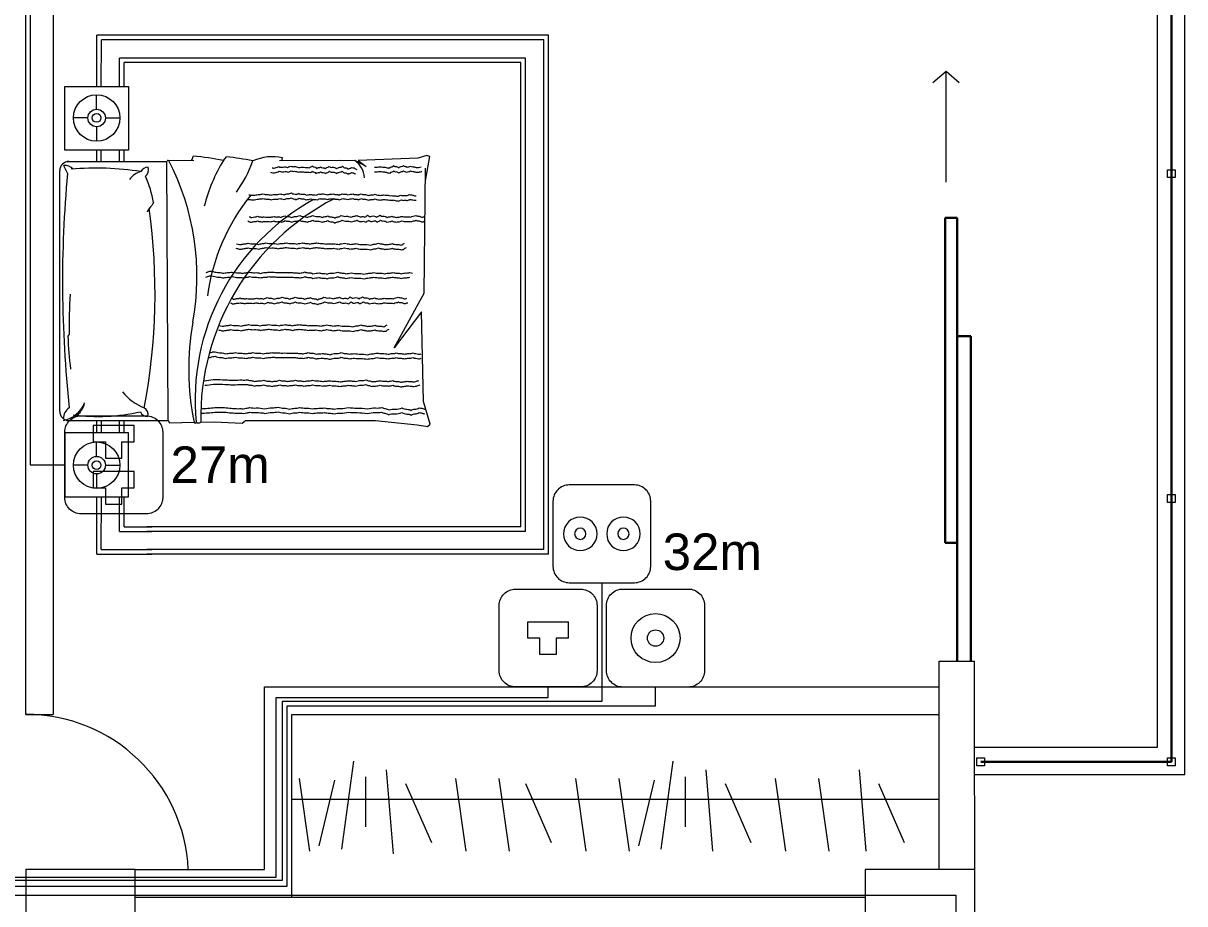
# Model space of a CAD drawing. Header units: metres. Extents: x -2 to 3328848, y -2 to 2725060.
# Drawn here: x 1663092.9 to 1663156.5, y 1362964.1 to 1363012.3 of the extents above; entities that cross this region are included whole.
import ezdxf

# ---------------------------------------------------------------- set-up
doc = ezdxf.new("R2010")
doc.units = ezdxf.units.M
doc.layers.get('0').update_dxf_attribs({"color": 253, "lineweight": 0})
for name, color, linetype, lineweight in [('arboles', 253, 'Continuous', 0), ('ICT_TOMAS', 1, 'Continuous', 0), ('mobi alcolchonado', 253, 'Continuous', 0), ('MOBILIARIO2', 253, 'Continuous', 0), ('muebles', 253, 'Continuous', 0), ('NOFIJO', 253, 'Continuous', 0), ('PUERTAS', 253, 'Continuous', 0), ('ventanas', 253, 'Continuous', 30)]:
    doc.layers.add(name, color=color, linetype=linetype, lineweight=lineweight)
doc.styles.add('COTA', font='arial.ttf', dxfattribs={"height": 1})

# ---------------------------------------------------------------- blocks, each defined once
blk = doc.blocks.new('A$C2820749F')
at = {"layer": 'mobi alcolchonado'}
for p, q in [((0.0318, 1.9902), (0.0318, 1.4358)), ((0.0818, 2.0289), (1.4005, 2.0289)), ((1.4505, 1.9902), (1.4505, 1.4402)), ((0.0318, 1.4358), (0.0191, 1.4272)), ((0.0191, 1.4272), (0.0222, 1.2934)), ((0.0318, 1.4358), (1.4505, 1.4419)), ((1.4541, 1.4401), (1.4576, 1.4371)), ((1.4576, 1.4371), (1.4563, 1.2945)), ((0.023, 1.2566), (0.0247, 1.1831)), ((0.0247, 1.1831), (0.0168, 1.0295)), ((1.4564, 1.1325), (1.4753, 1.1163)), ((0.0168, 1.0295), (0.0318, 1.0115)), ((0.0318, 1.0115), (0.0318, 0.2993)), ((1.4559, 0.8244), (1.4571, 0.49)), ((1.4571, 0.49), (1.4561, 0.4125)), ((1.4239, 0.3509), (1.4561, 0.4125)), ((1.4552, 0.3946), (1.4239, 0.3509)), ((1.4689, 0.0681), (1.4552, 0.3946)), ((0.0318, 0.2993), (0.0084, 0.0705)), ((0.6272, 0.0469), (0.4294, 0.1969)), ((0.4294, 0.1969), (0.7297, 0.0328)), ((0.0084, 0.0705), (0, 0.0154)), ((1.4837, 0.0174), (1.4689, 0.0681)), ((0, 0.0154), (0.0126, 0)), ((0.0126, 0), (0.1359, 0.0362)), ((0.1359, 0.0362), (0.6272, 0.0469)), ((0.7297, 0.0328), (1.4132, 0.0248)), ((1.3452, 0.0248), (1.4775, 0.0026)), ((1.4775, 0.0026), (1.4837, 0.0174))]:
    blk.add_line(p, q, dxfattribs=at)
for centre, radius, start, end in [((0.0818, 1.9789), 0.05, 90, 180), ((0.1916, 2.0429), 0.1629, 192.20076, 247.36037), ((0.0438, 1.9398), 0.0687, 32.33514, 91.40227), ((0.7905, -4.3329), 6.3469, 84.6215, 96.2282), ((1.501, 1.8059), 0.2141, 109.65376, 122.68859), ((1.4005, 1.9789), 0.05, 0, 90), ((1.3631, 2.0033), 0.066, 312.46226, 3.64045), ((0.1529, 2.0079), 0.1178, 212.64341, 258.24192), ((1.0795, 1.8174), 1.0254, 172.24735, 193.0029), ((-0.1132, 1.8254), 1.5274, 350.91915, 5.28005), ((0.0928, 1.5506), 0.0381, 108.98084, 187.57807), ((0.0627, 1.5922), 0.0472, 260.65665, 326.38094), ((0.7261, 4.8325), 3.3256, 259.18397, 278.06292), ((1.1442, 1.4729), 0.0826, 38.2941, 70.05549), ((1.1266, 2.0962), 0.5891, 279.61407, 294.3372), ((1.4053, 1.5896), 0.0469, 219.94286, 288.39364), ((1.3706, 1.5411), 0.0497, 4.68356, 60.58782), ((1.1387, 1.3743), 0.1655, 58.5661, 64.86862), ((0.8207, 2.6569), 1.3796, 259.52328, 297.49189), ((0.0246, 1.2876), 0.00627, 112.10117, 250.53486), ((0.0419, 1.2696), 0.0229, 148.13053, 214.5055), ((0.3143, -0.1486), 1.4713, 80, 101.45136), ((0.144, 0.0341), 1.2535, 28.86267, 95.56453), ((1.4884, 1.3524), 0.0548, 234.34392, 260.3637), ((0.1941, 1.3909), 1.2884, 348.43222, 355.87924), ((0.0477, -0.0915), 1.3483, 27.28963, 91.05009), ((0.1924, 1.2348), 1.2884, 348.19708, 354.72555), ((1.7099, 1.6724), 0.7465, 235, 249.91987), ((1.2179, 0.8642), 0.2588, 347.52539, 24.44013), ((1.4594, 0.7942), 0.0179, 51.33875, 101.19259)]:
    blk.add_arc(centre, radius, start, end, dxfattribs=at)
at = {"layer": 'MOBILIARIO2'}
for points in [[(0.0716, 1.2566, 0.016109), (0.078, 1.1791, 0.024073), (0.0781, 1.127, 0.018694), (0.0717, 1.0507, -0.050065), (0.0711, 1.0221, -0.056677), (0.0744, 1.0054, 0.051657), (0.0781, 0.9872, 0.081685), (0.0758, 0.9517, -0.062491), (0.0711, 0.9056, -0.055675), (0.0762, 0.8677, 0.061502), (0.0804, 0.8334, 0.093427), (0.0744, 0.8013, -0.097168), (0.0688, 0.7704, -0.07769), (0.0737, 0.7418, 0.081942), (0.0781, 0.7145, 0.05009), (0.0746, 0.6809, -0.049651), (0.0711, 0.6469, -0.038952), (0.0738, 0.6112, 0.043857), (0.0758, 0.5793, 0.052705), (0.0723, 0.5527, -0.052187), (0.0688, 0.5257, -0.065973), (0.0726, 0.4895, 0.055408), (0.0781, 0.4465, 0.038659), (0.0753, 0.3998, -0.032291), (0.0711, 0.344, -0.056883), (0.0756, 0.301, 0.072358), (0.0781, 0.2671, 0.122992), (0.0722, 0.249, -0.101053), (0.0641, 0.2275, -0.148742), (0.0688, 0.1939, 0.127539), (0.0758, 0.1552, 0.105457), (0.0677, 0.1275, -0.125573), (0.0618, 0.1039, -0.14575), (0.0683, 0.0826, 0.134347), (0.0758, 0.0597, 0.073839), (0.0746, 0.0476, 0.052428), (0.0688, 0.0317)], [(0.0967, 1.2559, 0.016212), (0.1031, 1.1788, 0.024132), (0.1032, 1.1268, 0.018479), (0.0969, 1.0519, -0.049503), (0.0963, 1.0238, -0.057233), (0.0995, 1.007, 0.051743), (0.1033, 0.9886, 0.081718), (0.101, 0.9528, -0.062376), (0.0963, 0.9061, -0.056016), (0.1015, 0.8675, 0.062225), (0.1057, 0.8327, 0.092827), (0.0997, 0.8007, -0.097273), (0.0942, 0.7702, -0.077058), (0.099, 0.7421, 0.080968), (0.1033, 0.7153, 0.051015), (0.0998, 0.6812, -0.050139), (0.0962, 0.6465, -0.038829), (0.0989, 0.6104, 0.044073), (0.1009, 0.5786, 0.05256), (0.0974, 0.5521, -0.051882), (0.094, 0.5256, -0.065917), (0.0978, 0.4898, 0.055177), (0.1032, 0.4471, 0.038645), (0.1004, 0.4007, -0.03175), (0.0962, 0.3443, -0.05817), (0.101, 0.2991, 0.074982), (0.1035, 0.2639, 0.120388), (0.0977, 0.2461, -0.099922), (0.0898, 0.2251, -0.1495), (0.0944, 0.192, 0.128684), (0.1013, 0.1539, 0.103936), (0.0935, 0.1272, -0.123542), (0.0878, 0.1045, -0.142951), (0.0938, 0.084, 0.122441), (0.1018, 0.0605, 0.081719), (0.1005, 0.0451, 0.060139), (0.093, 0.0256)], [(0.225, 1.2342, 0.016834), (0.2313, 1.1874, 0.034468), (0.232, 1.1643, 0.00922), (0.229, 1.1106, -0.014186), (0.2273, 1.0757, -0.027864), (0.2289, 1.0343, 0.034884), (0.2297, 1.0011, 0.087457), (0.2255, 0.9825, -0.077501), (0.2204, 0.9615, -0.10571), (0.2232, 0.939, 0.089665), (0.2273, 0.9126, 0.091876), (0.2223, 0.8883, -0.100294), (0.218, 0.866, -0.104219), (0.2227, 0.845, 0.103855), (0.2273, 0.824, 0.085768), (0.2237, 0.8016, -0.088421), (0.2204, 0.7798, -0.073045), (0.224, 0.7584, 0.076066), (0.2273, 0.7378, 0.079828), (0.2239, 0.7145, -0.07972), (0.2204, 0.6912, -0.069238), (0.2238, 0.668, 0.06864), (0.2273, 0.6446, 0.070898), (0.2236, 0.6157, -0.075702), (0.2204, 0.5887, -0.045986), (0.2226, 0.5702, 0.045091), (0.225, 0.5514, 0.076769), (0.2216, 0.5225, -0.075317), (0.218, 0.4931, -0.065696), (0.2217, 0.4703, 0.069765), (0.225, 0.4488, 0.058047), (0.2232, 0.4315, -0.04517), (0.2204, 0.4092, -0.107598), (0.2256, 0.3799, 0.119304), (0.2297, 0.3533, 0.134303), (0.2235, 0.3365, -0.142887), (0.218, 0.3207, -0.094042), (0.221, 0.2988, 0.082548), (0.225, 0.2741, 0.054703), (0.222, 0.2477, -0.071659), (0.2204, 0.2275, -0.065726), (0.2226, 0.2161, 0.062051), (0.225, 0.2042, 0.141652), (0.2209, 0.1842, -0.127606), (0.2157, 0.1622, -0.082372), (0.2192, 0.1435, 0.083239), (0.2227, 0.1249, 0.067193), (0.2209, 0.1096, -0.05209), (0.218, 0.09, -0.075758), (0.2196, 0.0756, -0.049851), (0.2273, 0.055)], [(0.2499, 1.2367, 0.016995), (0.2563, 1.1887, 0.034524), (0.2571, 1.1649, 0.009087), (0.254, 1.1106, -0.014008), (0.2524, 1.0755, -0.028389), (0.254, 1.0324, 0.036216), (0.2548, 0.9986, 0.085799), (0.2507, 0.9806, -0.076158), (0.2458, 0.9604, -0.106727), (0.2486, 0.9381, 0.090343), (0.2527, 0.9119, 0.091358), (0.2477, 0.8881, -0.099809), (0.2436, 0.8663, -0.104145), (0.2481, 0.8456, 0.103071), (0.2528, 0.8248, 0.086935), (0.2491, 0.8021, -0.089287), (0.2457, 0.7799, -0.072441), (0.2493, 0.7585, 0.075683), (0.2527, 0.738, 0.080097), (0.2491, 0.7146, -0.080136), (0.2456, 0.6912, -0.068821), (0.2491, 0.6682, 0.06822), (0.2526, 0.6449, 0.07127), (0.2488, 0.6159, -0.075969), (0.2455, 0.5887, -0.045868), (0.2478, 0.5702, 0.045154), (0.2502, 0.5514, 0.076598), (0.2468, 0.5228, -0.075113), (0.2433, 0.4936, -0.065882), (0.2469, 0.4708, 0.069876), (0.2502, 0.4493, 0.057507), (0.2485, 0.4322, -0.043911), (0.2456, 0.4098, -0.109441), (0.2511, 0.3789, 0.121849), (0.2554, 0.351, 0.133121), (0.2491, 0.334, -0.145487), (0.2437, 0.3182, -0.09027), (0.2465, 0.2977, 0.08023), (0.2502, 0.2747, 0.055518), (0.2473, 0.2491, -0.070221), (0.2456, 0.2287, -0.068505), (0.248, 0.2166, 0.064708), (0.2506, 0.2039, 0.140191), (0.2463, 0.1837, -0.1283), (0.2412, 0.1618, -0.081106), (0.2447, 0.1435, 0.082764), (0.248, 0.1256, 0.06863), (0.2462, 0.1103, -0.055684), (0.2435, 0.0916, -0.073555), (0.2449, 0.0794, -0.046852), (0.2515, 0.0615)], [(0.3766, 1.2109, 0.036577), (0.3826, 1.1903, 0.065257), (0.3836, 1.1783, 0.081239), (0.3768, 1.1467, -0.09673), (0.3719, 1.12, -0.059687), (0.3755, 1.0929, 0.061201), (0.3789, 1.0664, 0.068087), (0.3748, 1.0351, -0.079475), (0.3719, 1.0081, -0.066482), (0.3754, 0.9897, 0.06511), (0.3789, 0.9709, 0.088365), (0.3754, 0.9417, -0.088514), (0.3719, 0.9126, -0.053898), (0.3763, 0.886, 0.072445), (0.3789, 0.866, 0.014703), (0.3778, 0.8427, -0.01338), (0.3766, 0.817, -0.011057), (0.3766, 0.7774, 0.009921), (0.3766, 0.7378, 0.044454), (0.3741, 0.7148, -0.048377), (0.3719, 0.6935, -0.125065), (0.3749, 0.6818, 0.104774), (0.3789, 0.6679, 0.140323), (0.3748, 0.648, -0.125005), (0.3696, 0.626, -0.059733), (0.372, 0.6081, 0.062195), (0.3743, 0.591, 0.076384), (0.3712, 0.5703, -0.06684), (0.3673, 0.5467, -0.115189), (0.3731, 0.5176, 0.114961), (0.3789, 0.4885, 0.097223), (0.3734, 0.4645, -0.116527), (0.3696, 0.4442, -0.051779), (0.3718, 0.4296, 0.047812), (0.3743, 0.4139, 0.078489), (0.371, 0.3798, -0.074508), (0.3673, 0.344, -0.064682), (0.372, 0.3168, 0.066772), (0.3766, 0.2904, 0.076034), (0.3731, 0.2601, -0.075656), (0.3696, 0.2298, -0.063602), (0.3734, 0.2066, 0.070388), (0.3766, 0.1855, 0.079082), (0.3734, 0.1644, -0.071502), (0.3696, 0.1412, -0.088099), (0.3733, 0.1172, 0.094007), (0.3766, 0.0946, 0.091812), (0.3731, 0.0794, -0.09253), (0.3696, 0.0643, -0.064978), (0.3701, 0.0585, -0.037379), (0.373, 0.0488)], [(0.4025, 1.2093, 0.034849), (0.4082, 1.1896, 0.063486), (0.4091, 1.1784, 0.084403), (0.4023, 1.1466, -0.098788), (0.3972, 1.1191, -0.058591), (0.4008, 1.0924, 0.060695), (0.4041, 1.0665, 0.068148), (0.4001, 1.0357, -0.079202), (0.3972, 1.009, -0.06675), (0.4006, 0.9906, 0.064998), (0.4042, 0.9717, 0.088664), (0.4007, 0.9423, -0.08935), (0.3971, 0.913, -0.053061), (0.4015, 0.8868, 0.071644), (0.404, 0.8673, 0.015298), (0.4029, 0.8433, -0.013681), (0.4016, 0.8165, -0.010889), (0.4016, 0.7765, 0.010649), (0.4016, 0.7365, 0.042768), (0.3993, 0.7156, -0.044654), (0.3973, 0.6956, -0.128784), (0.4003, 0.6832, 0.106491), (0.4047, 0.6685, 0.140372), (0.4003, 0.6477, -0.126736), (0.395, 0.6249, -0.057828), (0.3974, 0.6073, 0.061442), (0.3995, 0.5907, 0.076141), (0.3965, 0.5705, -0.065916), (0.3926, 0.5472, -0.116085), (0.3985, 0.5179, 0.115201), (0.4044, 0.4883, 0.097759), (0.3988, 0.4639, -0.118144), (0.395, 0.4435, -0.049819), (0.3971, 0.4295, 0.04634), (0.3994, 0.4146, 0.079345), (0.3962, 0.3808, -0.074617), (0.3925, 0.3449, -0.064869), (0.3973, 0.3176, 0.066843), (0.4018, 0.2911, 0.075858), (0.3983, 0.2608, -0.075529), (0.3948, 0.2303, -0.063913), (0.3987, 0.2068, 0.070745), (0.4019, 0.1855, 0.078628), (0.3987, 0.1644, -0.070918), (0.3949, 0.1411, -0.091738), (0.399, 0.1159, 0.104246), (0.402, 0.0936, 0.077322), (0.3985, 0.0784, -0.076658), (0.395, 0.0631, -0.044784), (0.395, 0.0583, -0.024817), (0.3964, 0.0497)], [(0.8175, 1.2285, 0.036577), (0.8235, 1.2079, 0.065257), (0.8245, 1.1958, 0.081239), (0.8177, 1.1643, -0.09673), (0.8128, 1.1376, -0.059687), (0.8164, 1.1104, 0.061201), (0.8198, 1.084, 0.068087), (0.8157, 1.0527, -0.079475), (0.8128, 1.0257, -0.066482), (0.8163, 1.0073, 0.06511), (0.8198, 0.9884, 0.088365), (0.8163, 0.9593, -0.088514), (0.8128, 0.9302, -0.053898), (0.8172, 0.9035, 0.072445), (0.8198, 0.8836, 0.014703), (0.8187, 0.8602, -0.01338), (0.8175, 0.8346, -0.011057), (0.8175, 0.795, 0.009921), (0.8175, 0.7554, 0.044454), (0.815, 0.7323, -0.048377), (0.8128, 0.7111, -0.125065), (0.8158, 0.6993, 0.104774), (0.8198, 0.6855, 0.140323), (0.8157, 0.6656, -0.125005), (0.8105, 0.6435, -0.059733), (0.8129, 0.6257, 0.062195), (0.8151, 0.6086, 0.076384), (0.8121, 0.5879, -0.06684), (0.8082, 0.5643, -0.115189), (0.814, 0.5352, 0.114961), (0.8198, 0.506, 0.097223), (0.8143, 0.482, -0.116527), (0.8105, 0.4618, -0.051779), (0.8127, 0.4472, 0.047812), (0.8151, 0.4315, 0.078489), (0.8119, 0.3974, -0.074508), (0.8082, 0.3616, -0.064682), (0.8129, 0.3343, 0.066772), (0.8175, 0.308, 0.076034), (0.814, 0.2777, -0.075656), (0.8105, 0.2474, -0.063602), (0.8143, 0.2241, 0.070388), (0.8175, 0.2031, 0.079082), (0.8143, 0.182, -0.071502), (0.8105, 0.1588, -0.088099), (0.8142, 0.1348, 0.094007), (0.8175, 0.1122, 0.091812)], [(0.8434, 1.2269, 0.034849), (0.8491, 1.2072, 0.063486), (0.85, 1.196, 0.084403), (0.8432, 1.1642, -0.098788), (0.8381, 1.1367, -0.058591), (0.8417, 1.11, 0.060695), (0.845, 1.0841, 0.068148), (0.841, 1.0532, -0.079202), (0.8381, 1.0266, -0.06675), (0.8415, 1.0081, 0.064998), (0.8451, 0.9893, 0.088664), (0.8416, 0.9599, -0.08935), (0.838, 0.9305, -0.053061), (0.8424, 0.9044, 0.071644), (0.8449, 0.8848, 0.015298), (0.8438, 0.8608, -0.013681), (0.8425, 0.834, -0.010889), (0.8425, 0.7941, 0.010649), (0.8425, 0.7541, 0.042768), (0.8402, 0.7332, -0.044654), (0.8382, 0.7132, -0.128784), (0.8412, 0.7008, 0.106491), (0.8456, 0.6861, 0.140372), (0.8412, 0.6653, -0.126736), (0.8359, 0.6424, -0.057828), (0.8383, 0.6249, 0.061442), (0.8404, 0.6083, 0.076141), (0.8374, 0.5881, -0.065916), (0.8335, 0.5648, -0.116085), (0.8394, 0.5355, 0.115201), (0.8453, 0.5059, 0.097759), (0.8397, 0.4815, -0.118144), (0.8359, 0.4611, -0.049819), (0.838, 0.4471, 0.04634), (0.8403, 0.4321, 0.079345), (0.8371, 0.3983, -0.074617), (0.8334, 0.3625, -0.064869), (0.8382, 0.3352, 0.066843), (0.8427, 0.3087, 0.075858), (0.8392, 0.2784, -0.075529), (0.8357, 0.2479, -0.063913), (0.8396, 0.2244, 0.070745), (0.8428, 0.2031, 0.078628), (0.8396, 0.182, -0.070918), (0.8358, 0.1587, -0.091738), (0.8399, 0.1335, 0.104246), (0.8429, 0.1112, 0.077322), (0.8394, 0.096, -0.076658)], [(0.5281, 1.1596, -0.03776), (0.5238, 1.141, -0.061868), (0.5235, 1.1293, -0.048595), (0.5273, 1.1095, 0.055091), (0.5305, 1.092, 0.095626), (0.5269, 1.0625, -0.098357), (0.5235, 1.0338, -0.076409), (0.5282, 1.0139, 0.077038), (0.5328, 0.9942, 0.089345), (0.5296, 0.9625, -0.084057), (0.5258, 0.9289, -0.04749), (0.5294, 0.9052, 0.04929), (0.5328, 0.8823, 0.087499), (0.529, 0.8521, -0.094197), (0.5258, 0.824, -0.078357), (0.5295, 0.8085, 0.083223), (0.5328, 0.7937, 0.112249), (0.5296, 0.7745, -0.105279), (0.5258, 0.7541, -0.082664), (0.5296, 0.7346, 0.090946), (0.5328, 0.7168, 0.067901), (0.5294, 0.6927, -0.066074), (0.5258, 0.6679, -0.035048), (0.5271, 0.6461, 0.037877), (0.5281, 0.626, 0.060523), (0.5257, 0.6094, -0.062605), (0.5235, 0.5933, -0.127512), (0.5268, 0.5797, 0.121277), (0.5305, 0.5654, 0.117111), (0.5271, 0.5504, -0.113611), (0.5235, 0.5351, -0.059143), (0.5252, 0.5203, 0.043052), (0.5281, 0.5001, 0.089599), (0.5234, 0.4602, -0.091053), (0.5188, 0.4209, -0.111622), (0.5255, 0.3984, 0.130391), (0.5305, 0.3789, 0.12494), (0.526, 0.3617, -0.120889), (0.5212, 0.344, -0.086695), (0.524, 0.3249, 0.071647), (0.5281, 0.302, 0.113093), (0.5234, 0.2774, -0.114265), (0.5188, 0.2531, -0.106276), (0.5218, 0.2417, -0.062305), (0.5328, 0.2251)], [(0.5529, 1.1558, -0.034858), (0.5492, 1.1395, -0.059461), (0.5488, 1.1297, -0.052316), (0.5525, 1.1106, 0.056386), (0.5558, 1.0929, 0.095596), (0.5522, 1.0637, -0.098171), (0.5488, 1.0352, -0.07636), (0.5535, 1.0155, 0.076506), (0.5581, 0.9957, 0.090069), (0.5549, 0.9636, -0.084543), (0.551, 0.9294, -0.047364), (0.5547, 0.9055, 0.049676), (0.558, 0.8827, 0.08659), (0.5543, 0.8531, -0.092747), (0.5512, 0.8254, -0.079795), (0.5549, 0.8095, 0.084031), (0.5583, 0.7944, 0.112191), (0.555, 0.7749, -0.106013), (0.5512, 0.7543, -0.081403), (0.555, 0.735, 0.089338), (0.5581, 0.7174, 0.069417), (0.5547, 0.6925, -0.067062), (0.5509, 0.6668, -0.034899), (0.5522, 0.6447, 0.039008), (0.5532, 0.6249, 0.057667), (0.5511, 0.6098, -0.058816), (0.5489, 0.5946, -0.130991), (0.5523, 0.5806, 0.122045), (0.5562, 0.5656, 0.11844), (0.5526, 0.5499, -0.116548), (0.5489, 0.5339, -0.056461), (0.5505, 0.5195, 0.041981), (0.5533, 0.5003, 0.089156), (0.5488, 0.4617, -0.08877), (0.5442, 0.4228, -0.114233), (0.5511, 0.3996, 0.131551), (0.5564, 0.3791, 0.125542), (0.5516, 0.3611, -0.123278), (0.5467, 0.3428, -0.085156), (0.5496, 0.3238, 0.073009), (0.5535, 0.3017, 0.115535), (0.5488, 0.2782, -0.127329), (0.545, 0.2567, -0.096991), (0.5472, 0.2488, -0.053351), (0.5552, 0.2363)], [(0.6774, 1.0944, -0.052853), (0.6718, 1.082, -0.082349), (0.6704, 1.0734, -0.113365), (0.6746, 1.0557, 0.137167), (0.6774, 1.0408, 0.079599), (0.6743, 1.0286, -0.112443), (0.6727, 1.0198, -0.045995), (0.6737, 1.0122, 0.039568), (0.6751, 1.0035, 0.069784), (0.6738, 0.9855, -0.073829), (0.6727, 0.9685, -0.067952), (0.6744, 0.9608, 0.047112), (0.6774, 0.9499, 0.170036), (0.6738, 0.9287, -0.173788), (0.6704, 0.9079, -0.142872), (0.6751, 0.8985, 0.145458), (0.6797, 0.8893, 0.195397), (0.6763, 0.8737, -0.151851), (0.6704, 0.8543, -0.126712), (0.6761, 0.8324, 0.124684), (0.682, 0.8101, 0.150491), (0.6756, 0.7881, -0.168102), (0.6704, 0.7681, -0.13967), (0.6759, 0.7534, 0.13006), (0.682, 0.7378, 0.169436), (0.6765, 0.7126, -0.163629), (0.6704, 0.6865, -0.104575), (0.6752, 0.6711, 0.109696), (0.6797, 0.6562, 0.20768), (0.6729, 0.6366, -0.202622), (0.6657, 0.6166, -0.1762), (0.6735, 0.5983, 0.167885), (0.682, 0.5793, 0.137817), (0.6771, 0.5532, -0.14417), (0.6727, 0.5281, -0.079258), (0.677, 0.5125, 0.072052), (0.682, 0.4955, 0.215179), (0.6743, 0.4687, -0.272703), (0.6704, 0.4465, -0.157232), (0.6756, 0.4399, 0.133932), (0.682, 0.4325, 0.346503), (0.6767, 0.4085, -0.328416), (0.6704, 0.3836, -0.136915), (0.6773, 0.3746, 0.179847), (0.682, 0.3673, 0.252619), (0.6774, 0.351, -0.209461), (0.6704, 0.3323, -0.111259), (0.6748, 0.3166, 0.146381), (0.6774, 0.3044, 0.125668), (0.6736, 0.2934, -0.139354), (0.6704, 0.2834, -0.105558), (0.6729, 0.2694, 0.077694), (0.6774, 0.2508, 0.090317), (0.6747, 0.2238, -0.100764), (0.6727, 0.1995, -0.12001), (0.6777, 0.1862, 0.131665), (0.682, 0.1739, 0.170535), (0.6784, 0.1601, -0.13714), (0.6727, 0.1436, -0.068639), (0.6735, 0.1343, -0.052035), (0.6774, 0.1226)], [(0.7011, 1.0865, -0.042607), (0.6973, 1.0776, -0.071397), (0.6963, 1.072, -0.129838), (0.6999, 1.0557, 0.140626), (0.703, 1.0407, 0.083982), (0.6998, 1.028, -0.117812), (0.6981, 1.0188, -0.041239), (0.699, 1.012, 0.036686), (0.7002, 1.0044, 0.06988), (0.699, 0.9876, -0.071878), (0.6979, 0.9708, -0.072269), (0.6998, 0.9624, 0.05165), (0.7029, 0.9509, 0.163828), (0.6996, 0.9313, -0.164309), (0.6964, 0.9118, -0.150844), (0.7013, 0.902, 0.147278), (0.7063, 0.892, 0.197862), (0.7026, 0.875, -0.156121), (0.6963, 0.8543, -0.123696), (0.7022, 0.8319, 0.125417), (0.7079, 0.8099, 0.148173), (0.7016, 0.7886, -0.166473), (0.6967, 0.7694, -0.139796), (0.702, 0.7551, 0.128151), (0.7081, 0.7397, 0.171039), (0.7025, 0.7142, -0.162775), (0.6962, 0.6875, -0.107698), (0.7014, 0.6711, 0.115196), (0.706, 0.6557, 0.202947), (0.6993, 0.6367, -0.202257), (0.6926, 0.6176, -0.173028), (0.6999, 0.6005, 0.162077), (0.708, 0.5824, 0.143302), (0.703, 0.5556, -0.146514), (0.6984, 0.5293, -0.08083), (0.703, 0.513, 0.077891), (0.7079, 0.496, 0.205436), (0.7011, 0.4725, -0.258943), (0.6976, 0.4529, -0.167371), (0.7026, 0.4464, 0.135353), (0.7093, 0.4389, 0.347128), (0.7039, 0.4144, -0.32569), (0.6973, 0.3889, -0.138368), (0.7046, 0.3794, 0.174678), (0.7098, 0.3715, 0.262199), (0.7045, 0.3527, -0.218741), (0.6964, 0.3313, -0.1036), (0.701, 0.3153, 0.142377), (0.7034, 0.3034, 0.128588), (0.6994, 0.2921, -0.145504), (0.6963, 0.282, -0.099417), (0.6986, 0.2691, 0.074367), (0.7026, 0.2523, 0.090334), (0.7002, 0.2268, -0.095924), (0.6981, 0.2028, -0.126634), (0.7036, 0.1882, 0.136356), (0.7084, 0.1745, 0.176248), (0.704, 0.1592, -0.158824), (0.6986, 0.1425, -0.054695), (0.6992, 0.1363, -0.039328), (0.7018, 0.128)], [(0.9753, 1.064, -0.03776), (0.971, 1.0454, -0.061868), (0.9707, 1.0337, -0.048595), (0.9745, 1.0139, 0.055091), (0.9777, 0.9964, 0.095626), (0.974, 0.9669, -0.098357), (0.9707, 0.9382, -0.076409), (0.9754, 0.9183, 0.077038), (0.98, 0.8986, 0.089345), (0.9768, 0.8669, -0.084057), (0.973, 0.8333, -0.04749), (0.9766, 0.8096, 0.04929), (0.98, 0.7867, 0.087499), (0.9762, 0.7565, -0.094197), (0.973, 0.7284, -0.078357), (0.9767, 0.7129, 0.083223), (0.98, 0.6982, 0.112249), (0.9767, 0.6789, -0.105279), (0.973, 0.6585, -0.082664), (0.9768, 0.639, 0.090946), (0.98, 0.6212, 0.067901), (0.9766, 0.5971, -0.066074), (0.973, 0.5723, -0.035048), (0.9743, 0.5505, 0.037877), (0.9753, 0.5304, 0.060523), (0.9729, 0.5138, -0.062605), (0.9707, 0.4977, -0.127512), (0.974, 0.4841, 0.121277), (0.9777, 0.4698, 0.117111), (0.9743, 0.4548, -0.113611), (0.9707, 0.4395, -0.059143), (0.9724, 0.4247, 0.043052), (0.9753, 0.4045, 0.089599), (0.9706, 0.3646, -0.091053), (0.966, 0.3253, -0.111622), (0.9727, 0.3028, 0.130391), (0.9777, 0.2833, 0.12494), (0.9731, 0.2661, -0.120889), (0.9683, 0.2484, -0.086695), (0.9712, 0.2293, 0.071647), (0.9753, 0.2064, 0.113093), (0.9706, 0.1819, -0.114265), (0.966, 0.1575, -0.106276), (0.9689, 0.1461, -0.062305), (0.98, 0.1295)], [(1, 1.0602, -0.034858), (0.9964, 1.0439, -0.059461), (0.996, 1.0341, -0.052316), (0.9997, 1.015, 0.056386), (1.0029, 0.9973, 0.095596), (0.9994, 0.9681, -0.098171), (0.996, 0.9396, -0.07636), (1.0007, 0.9199, 0.076506), (1.0053, 0.9001, 0.090069), (1.0021, 0.868, -0.084543), (0.9982, 0.8338, -0.047364), (1.0019, 0.8099, 0.049676), (1.0052, 0.7871, 0.08659), (1.0015, 0.7575, -0.092747), (0.9983, 0.7298, -0.079795), (1.0021, 0.7139, 0.084031), (1.0055, 0.6988, 0.112191), (1.0022, 0.6793, -0.106013), (0.9984, 0.6587, -0.081403), (1.0022, 0.6394, 0.089338), (1.0053, 0.6218, 0.069417), (1.0018, 0.5969, -0.067062), (0.9981, 0.5712, -0.034899), (0.9994, 0.5491, 0.039008), (1.0004, 0.5293, 0.057667), (0.9983, 0.5142, -0.058816), (0.9961, 0.4991, -0.130991), (0.9995, 0.485, 0.122045), (1.0034, 0.47, 0.11844), (0.9998, 0.4543, -0.116548), (0.9961, 0.4383, -0.056461), (0.9977, 0.4239, 0.041981), (1.0005, 0.4047, 0.089156), (0.996, 0.3661, -0.08877), (0.9914, 0.3272, -0.114233), (0.9983, 0.304, 0.131551), (1.0036, 0.2835, 0.125542), (0.9988, 0.2655, -0.123278), (0.9939, 0.2472, -0.085156), (0.9968, 0.2282, 0.073009), (1.0007, 0.2061, 0.115535), (0.996, 0.1826, -0.127329), (0.9922, 0.1611, -0.096991), (0.9943, 0.1532, -0.053351), (1.0024, 0.1407)], [(1.1246, 0.9988, -0.052853), (1.1189, 0.9864, -0.082349), (1.1176, 0.9778, -0.113365), (1.1218, 0.9601, 0.137167), (1.1246, 0.9452, 0.079599), (1.1215, 0.933, -0.112443), (1.1199, 0.9242, -0.045995), (1.1209, 0.9166, 0.039568), (1.1222, 0.9079, 0.069784), (1.121, 0.8899, -0.073829), (1.1199, 0.8729, -0.067952), (1.1216, 0.8652, 0.047112), (1.1246, 0.8543, 0.170036), (1.121, 0.8331, -0.173788), (1.1176, 0.8123, -0.142872), (1.1223, 0.803, 0.145458), (1.1269, 0.7937, 0.195397), (1.1235, 0.7781, -0.151851), (1.1176, 0.7587, -0.126712), (1.1233, 0.7368, 0.124684), (1.1292, 0.7145, 0.150491), (1.1227, 0.6925, -0.168102), (1.1176, 0.6725, -0.13967), (1.1231, 0.6578, 0.13006), (1.1292, 0.6422, 0.169436), (1.1236, 0.617, -0.163629), (1.1176, 0.591, -0.104575), (1.1224, 0.5755, 0.109696), (1.1269, 0.5607, 0.20768), (1.1201, 0.541, -0.202622), (1.1129, 0.521, -0.1762), (1.1207, 0.5028, 0.167885), (1.1292, 0.4838, 0.137817), (1.1243, 0.4576, -0.14417), (1.1199, 0.4325, -0.079258), (1.1242, 0.4169, 0.072052), (1.1292, 0.3999, 0.215179), (1.1215, 0.3731, -0.272703), (1.1176, 0.3509, -0.157232), (1.1228, 0.3443, 0.133932), (1.1292, 0.3369, 0.346503), (1.1239, 0.3129, -0.328416), (1.1176, 0.288, -0.136915), (1.1245, 0.279, 0.179847), (1.1292, 0.2717, 0.252619), (1.1246, 0.2554, -0.209461), (1.1176, 0.2367, -0.111259), (1.122, 0.221, 0.146381), (1.1246, 0.2088, 0.125668), (1.1208, 0.1978, -0.139354), (1.1176, 0.1878, -0.105558), (1.1201, 0.1738, 0.077694), (1.1246, 0.1552, 0.090317), (1.1218, 0.1282, -0.100764), (1.1199, 0.1039, -0.12001), (1.1249, 0.0906, 0.131665), (1.1292, 0.0783, 0.170535), (1.1255, 0.0645, -0.13714), (1.1199, 0.048, -0.068639), (1.1207, 0.0387, -0.052035), (1.1246, 0.027)], [(1.1483, 0.9909, -0.042607), (1.1445, 0.982, -0.071397), (1.1435, 0.9764, -0.129838), (1.1471, 0.9602, 0.140626), (1.1502, 0.9451, 0.083982), (1.147, 0.9324, -0.117812), (1.1453, 0.9232, -0.041239), (1.1462, 0.9164, 0.036686), (1.1474, 0.9088, 0.06988), (1.1462, 0.892, -0.071878), (1.1451, 0.8752, -0.072269), (1.147, 0.8668, 0.05165), (1.1501, 0.8553, 0.163828), (1.1468, 0.8358, -0.164309), (1.1436, 0.8163, -0.150844), (1.1484, 0.8064, 0.147278), (1.1535, 0.7964, 0.197862), (1.1498, 0.7794, -0.156121), (1.1434, 0.7587, -0.123696), (1.1494, 0.7364, 0.125417), (1.1551, 0.7143, 0.148173), (1.1488, 0.693, -0.166473), (1.1439, 0.6738, -0.139796), (1.1492, 0.6595, 0.128151), (1.1553, 0.6441, 0.171039), (1.1497, 0.6186, -0.162775), (1.1434, 0.5919, -0.107698), (1.1486, 0.5755, 0.115196), (1.1532, 0.5601, 0.202947), (1.1465, 0.5411, -0.202257), (1.1398, 0.522, -0.173028), (1.1471, 0.5049, 0.162077), (1.1552, 0.4868, 0.143302), (1.1502, 0.46, -0.146514), (1.1455, 0.4338, -0.08083), (1.1502, 0.4174, 0.077891), (1.1551, 0.4004, 0.205436), (1.1483, 0.3769, -0.258943), (1.1448, 0.3573, -0.167371), (1.1498, 0.3508, 0.135353), (1.1565, 0.3433, 0.347128), (1.1511, 0.3188, -0.32569), (1.1445, 0.2933, -0.138368), (1.1518, 0.2838, 0.174678), (1.157, 0.2759, 0.262199), (1.1516, 0.2571, -0.218741), (1.1436, 0.2357, -0.1036), (1.1482, 0.2197, 0.142377), (1.1506, 0.2078, 0.128588), (1.1466, 0.1965, -0.145504), (1.1435, 0.1864, -0.099417), (1.1458, 0.1736, 0.074367), (1.1498, 0.1567, 0.090334), (1.1474, 0.1312, -0.095924), (1.1453, 0.1072, -0.126634), (1.1508, 0.0926, 0.136356), (1.1556, 0.0789, 0.176248), (1.1512, 0.0636, -0.158824), (1.1457, 0.0469, -0.054695), (1.1464, 0.0407, -0.039328), (1.149, 0.0324)], [(1.243, 0.9965, -0.02297), (1.2405, 0.9747, -0.03842), (1.2406, 0.9615, -0.038008), (1.2452, 0.934, 0.055193), (1.2476, 0.9149, 0.083604), (1.2445, 0.8938, -0.075661), (1.2406, 0.8706, -0.084309), (1.2444, 0.8465, 0.09066), (1.2476, 0.824, 0.067099), (1.2455, 0.8119, -0.059889), (1.243, 0.7984, -0.149337), (1.2471, 0.7807, 0.134073), (1.2523, 0.7611, 0.21438), (1.2455, 0.7463, -0.253882), (1.2406, 0.7332, -0.189759), (1.2453, 0.725, 0.18789), (1.25, 0.7168, 0.191242), (1.2458, 0.6989, -0.174445), (1.2406, 0.6796, -0.047645), (1.243, 0.6667, 0.048038), (1.2453, 0.6539, 0.123722), (1.2418, 0.6326, -0.169091), (1.2406, 0.6166, -0.141473), (1.2442, 0.6108, 0.143521), (1.2476, 0.605, 0.155534), (1.2467, 0.5876, -0.107396), (1.243, 0.563, -0.042577), (1.2456, 0.5453, 0.050748), (1.2476, 0.5304, 0.129685), (1.2437, 0.5132, -0.145893), (1.2406, 0.4978, -0.134999), (1.2443, 0.4883, 0.139913), (1.2476, 0.4791, 0.114007), (1.2456, 0.466, -0.10043), (1.243, 0.4512, -0.069927), (1.2452, 0.4375, 0.066719), (1.2476, 0.4232, 0.140231), (1.2437, 0.4073, -0.158227), (1.2406, 0.3929, -0.144948), (1.2439, 0.385, 0.133495), (1.2476, 0.3766, 0.180577), (1.2441, 0.3597, -0.144963), (1.2383, 0.3393, -0.094523), (1.2424, 0.3193, 0.110663), (1.2453, 0.302, 0.10701), (1.2412, 0.2868, -0.129666), (1.2383, 0.2741, -0.099091), (1.241, 0.2628, 0.116601), (1.243, 0.2531, 0.058417), (1.2408, 0.2385, -0.05454), (1.2383, 0.2228, -0.023755), (1.2383, 0.21, 0.022115), (1.2383, 0.1972, 0.082226), (1.2357, 0.1848, -0.093862), (1.2337, 0.1739, -0.171583), (1.2361, 0.167, 0.116919), (1.2406, 0.1575, 0.185126), (1.2381, 0.1409, -0.193604), (1.236, 0.1249, -0.131355), (1.2405, 0.1169, 0.188426), (1.243, 0.1109, 0.095469), (1.2414, 0.1013, -0.066793), (1.2383, 0.0876, -0.021913), (1.2381, 0.0827, -0.016222), (1.2383, 0.076)], [(1.2678, 0.9928, -0.020778), (1.2657, 0.9736, -0.036491), (1.2658, 0.9626, -0.041461), (1.2703, 0.935, 0.057174), (1.2729, 0.9148, 0.082873), (1.2698, 0.8937, -0.075265), (1.2659, 0.8705, -0.085019), (1.2698, 0.8462, 0.092379), (1.273, 0.8236, 0.064068), (1.271, 0.8123, -0.055503), (1.2685, 0.7992, -0.157835), (1.2732, 0.7797, 0.148846), (1.2786, 0.7591, 0.199592), (1.2725, 0.7461, -0.247082), (1.2685, 0.7349, -0.184593), (1.2723, 0.7279, 0.169439), (1.2767, 0.7205, 0.211187), (1.2723, 0.7008, -0.185054), (1.2662, 0.6787, -0.043562), (1.2686, 0.6661, 0.048148), (1.2706, 0.6546, 0.119615), (1.2676, 0.6361, -0.160888), (1.2665, 0.6221, -0.146532), (1.2698, 0.6165, 0.137743), (1.2734, 0.6106, 0.163825), (1.2725, 0.5913, -0.111152), (1.2682, 0.5634, -0.041886), (1.2711, 0.5444, 0.053628), (1.273, 0.5295, 0.124743), (1.2694, 0.5138, -0.141323), (1.2666, 0.4997, -0.136283), (1.27, 0.4907, 0.135036), (1.2734, 0.4816, 0.120412), (1.2713, 0.4675, -0.104043), (1.2683, 0.4512, -0.069722), (1.2708, 0.4367, 0.070787), (1.2731, 0.4224, 0.133062), (1.2696, 0.4081, -0.149023), (1.2668, 0.3953, -0.15104), (1.27, 0.3875, 0.132016), (1.2739, 0.3787, 0.185288), (1.2701, 0.3605, -0.149156), (1.2639, 0.3386, -0.091592), (1.268, 0.3183, 0.1101), (1.2709, 0.3013, 0.106833), (1.2668, 0.2862, -0.131118), (1.264, 0.2737, -0.095868), (1.2665, 0.2631, 0.111479), (1.2684, 0.2539, 0.063175), (1.2661, 0.2383, -0.056761), (1.2633, 0.2209, -0.023768), (1.2633, 0.2072, 0.026007), (1.2633, 0.1947, 0.075167), (1.2614, 0.1852, -0.082422), (1.2597, 0.1766, -0.180625), (1.2619, 0.1701, 0.118245), (1.2664, 0.161, 0.184753), (1.264, 0.1448, -0.189898), (1.2618, 0.1291, -0.133199), (1.2664, 0.1209, 0.180236), (1.2692, 0.1144, 0.10911), (1.2671, 0.102, -0.078712), (1.2633, 0.0852, -0.016438), (1.2632, 0.0814, -0.011572), (1.2633, 0.076)], [(1.3922, 0.8753, -0.063574), (1.3877, 0.8618, -0.09229), (1.3876, 0.852, -0.087813), (1.3921, 0.8394, 0.084664), (1.3969, 0.8264, 0.147947), (1.394, 0.8007, -0.164849), (1.3922, 0.7774, -0.089821), (1.3964, 0.7683, 0.116631), (1.3992, 0.7611, 0.144447), (1.3966, 0.7433, -0.116051), (1.3922, 0.7215, -0.024537), (1.3933, 0.7083, 0.021879), (1.3945, 0.6935, 0.09639), (1.3911, 0.6705, -0.1367), (1.3899, 0.6539, -0.212994), (1.3931, 0.6494, 0.190175), (1.3969, 0.6446, 0.394232), (1.3925, 0.6358, -0.296973), (1.3852, 0.626, -0.196588), (1.3894, 0.6137, 0.177409), (1.3945, 0.6003, 0.181533), (1.3893, 0.5856, -0.205507), (1.3852, 0.5724, -0.192194), (1.3906, 0.5623, 0.172784), (1.3969, 0.5514, 0.223273), (1.392, 0.5327, -0.193968), (1.3852, 0.5118, -0.156888), (1.3915, 0.496, 0.172543), (1.3969, 0.4815, 0.267412), (1.3882, 0.466, -0.2882), (1.3806, 0.4512, -0.1673), (1.3852, 0.4407, 0.167614), (1.3899, 0.4302, 0.102415), (1.3886, 0.4197, 0.090979), (1.3829, 0.4092)], [(1.4158, 0.8659, -0.043115), (1.4137, 0.8586, -0.071529), (1.4134, 0.854, -0.117166), (1.4171, 0.8431, 0.092201), (1.4223, 0.8296, 0.148493), (1.4196, 0.8045, -0.162321), (1.4177, 0.7814, -0.092598), (1.422, 0.7719, 0.115816), (1.4251, 0.7641, 0.147409), (1.4223, 0.7444, -0.11874), (1.4174, 0.7203, -0.02342), (1.4185, 0.7067, 0.023767), (1.4197, 0.6931, 0.081841), (1.4175, 0.676, -0.093108), (1.4159, 0.6609, -0.271365), (1.421, 0.6537, 0.237724), (1.4272, 0.6459, 0.374349), (1.421, 0.6348, -0.322203), (1.4129, 0.623, -0.165022), (1.4169, 0.6119, 0.163895), (1.421, 0.6007, 0.183927), (1.4163, 0.5873, -0.20204), (1.4124, 0.5749, -0.194979), (1.4175, 0.5652, 0.16864), (1.4238, 0.5544, 0.227481), (1.4189, 0.535, -0.192689), (1.4116, 0.5128, -0.162586), (1.4186, 0.4955, 0.18296), (1.4243, 0.4797, 0.259647), (1.4155, 0.4644, -0.292915), (1.4084, 0.4501, -0.147396), (1.4121, 0.4413, 0.130485), (1.4167, 0.4315, 0.124764), (1.4155, 0.4159, 0.11423), (1.4066, 0.4013)], [(1.3945, 0.0457, 0.043571), (1.3903, 0.0629, 0.058781), (1.3899, 0.076, 0.074778), (1.3942, 0.0944, -0.098243), (1.3969, 0.1086, -0.160673), (1.3932, 0.1193, 0.168807), (1.3899, 0.1296, 0.235494), (1.3939, 0.1373, -0.200169), (1.3992, 0.1459, -0.310498), (1.3934, 0.158, 0.25744), (1.3852, 0.1715, 0.272296), (1.3929, 0.1859, -0.302876), (1.3992, 0.1995, -0.245567), (1.3911, 0.2105, 0.301104), (1.3852, 0.2205, 0.076708), (1.3874, 0.231, -0.045391), (1.3922, 0.2484, -0.044442), (1.3946, 0.2751, -0.040505), (1.3922, 0.3044)], [(1.4193, 0.0495, 0.038395), (1.4158, 0.0644, 0.053841), (1.4153, 0.0752, 0.086675), (1.42, 0.0949, -0.114917), (1.4228, 0.11, -0.136679), (1.42, 0.1184, 0.135819), (1.4171, 0.1269, 0.26772), (1.4216, 0.1357, -0.219941), (1.4278, 0.1456, -0.298949), (1.4217, 0.1582, 0.252587), (1.4134, 0.172, 0.270993), (1.4213, 0.187, -0.294092), (1.4281, 0.2013, -0.262376), (1.4186, 0.2139, 0.328686), (1.4122, 0.2251, 0.053331), (1.4139, 0.2329, -0.033048), (1.4172, 0.2454, -0.048678), (1.42, 0.2738, -0.045374), (1.4172, 0.3044)]]:
    blk.add_lwpolyline(points, format="xyb", dxfattribs=at)
for centre, radius, start, end in [((0.5429, 0.2425), 1.7422, 91.63252, 97.54803), ((0.3896, 1.8261), 0.1889, 52.79204, 56.69515), ((0.5704, 0.2356), 1.7422, 84.9412, 92.19029), ((0.3635, 1.4658), 0.2801, 128.45947, 159.02812), ((1.2871, 1.5563), 0.1115, 14.54894, 54.23295), ((0.5623, 0.1042), 1.1264, 51.2765, 82.17799), ((0.9717, 0.3265), 0.9406, 58.98171, 75.60457), ((1.3553, 0.4824), 0.1226, 272.9287, 325.26019)]:
    blk.add_arc(centre, radius, start, end, dxfattribs=at)
blk = doc.blocks.new('A$C4EC6593E')
at = {"layer": 'arboles'}
for p, q in [((0.1731, 0.2499), (0.1731, 0.3292)), ((2.0744, 0.2499), (2.0744, 0.3292)), ((0.1254, 0.2021), (0.046, 0.2021)), ((0.2209, 0.2021), (0.3003, 0.2021)), ((2.0266, 0.2021), (1.9473, 0.2021)), ((2.1221, 0.2021), (2.2015, 0.2021)), ((0.1731, 0.1544), (0.1731, 0.075)), ((2.0744, 0.1544), (2.0744, 0.075))]:
    blk.add_line(p, q, dxfattribs=at)
for points in [[(0.35, 0.3774), (0.35, 0.0274), (0, 0.0274), (0, 0.3774)], [(1.8975, 0.3774), (1.8975, 0.0274), (2.2475, 0.0274), (2.2475, 0.3774)]]:
    blk.add_lwpolyline(points, close=True, dxfattribs=at)
for centre, radius in [((0.1731, 0.2021), 0.1271), ((2.0744, 0.2021), 0.1271), ((0.1731, 0.2021), 0.0478), ((0.1731, 0.2021), 0.0238), ((2.0744, 0.2021), 0.0478), ((2.0744, 0.2021), 0.0238)]:
    blk.add_circle(centre, radius, dxfattribs=at)
at = {"layer": 'mobi alcolchonado', "rotation": 180}
blk.add_blockref('A$C2820749F', (1.8619, 2.0289), dxfattribs=at)
blk = doc.blocks.new('CAMA200X140CM-2MESITAS')
at = {"layer": 'muebles'}
for p, q in [((0, -0.2024), (0, -0.5051)), ((0, -0.2024), (0.3141, -0.2024)), ((0.025, -0.2274), (0.025, -0.5051)), ((0.025, -0.2274), (0.3141, -0.2278)), ((0.6641, -0.2024), (0.7315, -0.2024)), ((0.6641, -0.2284), (0.7315, -0.2285)), ((2.1502, -0.2024), (2.2116, -0.2024)), ((2.1502, -0.227), (2.2116, -0.2271)), ((2.5616, -0.2024), (2.8416, -0.2024)), ((2.5616, -0.2276), (2.8166, -0.2281)), ((2.8166, -2.6512), (2.8166, -0.2281)), ((2.8416, -2.6762), (2.8416, -0.2024)), ((0.125, -0.3274), (0.125, -0.5051)), ((0.125, -0.3274), (0.3141, -0.3274)), ((0.15, -0.3524), (0.15, -0.5051)), ((0.15, -0.3524), (0.3141, -0.3524)), ((0.6641, -0.3274), (0.7315, -0.3274)), ((0.6641, -0.3524), (0.7315, -0.3524)), ((2.1502, -0.3274), (2.2116, -0.3274)), ((2.1502, -0.3524), (2.2116, -0.3524)), ((2.5616, -0.3274), (2.7166, -0.3274)), ((2.5616, -0.3524), (2.6916, -0.3524)), ((2.6916, -2.5262), (2.6916, -0.3524)), ((2.7166, -2.5512), (2.7166, -0.3274)), ((0, -2.6762), (0, -0.4762)), ((0.025, -2.6512), (0.025, -0.4762)), ((0.125, -2.5512), (0.125, -0.4762)), ((0.15, -2.5262), (0.15, -0.4762)), ((0.15, -2.5262), (2.6916, -2.5262)), ((0.125, -2.5512), (2.7166, -2.5512)), ((0.025, -2.6512), (2.8166, -2.6512)), ((0, -2.6762), (2.8416, -2.6762))]:
    blk.add_line(p, q, dxfattribs=at)
at = {"layer": 'muebles', "rotation": 179.9999999999899}
blk.add_blockref('A$C4EC6593E', (2.5616, 0), dxfattribs=at)
blk = doc.blocks.new('Toma TLCA')
blk.add_lwpolyline([(-0.1, 0.15), (0.1, 0.15, -0.414214), (0.15, 0.1), (0.15, -0.1, -0.414214), (0.1, -0.15), (-0.1, -0.15, -0.414214), (-0.15, -0.1), (-0.15, 0.1, -0.414214)], format="xyb", close=True)
for radius in [0.075, 0.025]:
    blk.add_circle((0, 0), radius)
blk = doc.blocks.new('Toma TFN')
for p, q in [((-0.0625, 0.05), (-0.05, 0.05)), ((-0.0625, 0), (-0.0625, 0.05)), ((-0.05, 0.05), (0.05, 0.05)), ((0.05, 0.05), (0.0625, 0.05)), ((0.0625, 0), (0.0625, 0.05)), ((-0.05, 0), (-0.0625, 0)), ((-0.025, 0), (-0.05, 0)), ((-0.025, -0.05), (-0.025, 0)), ((0.025, 0), (0.025, -0.05)), ((0.05, 0), (0.025, 0)), ((0.0625, 0), (0.05, 0)), ((0.05, 0), (0.05, 0)), ((0.025, -0.05), (-0.025, -0.05))]:
    blk.add_line(p, q)
blk.add_lwpolyline([(-0.1, 0.15), (0.1, 0.15, -0.414214), (0.15, 0.1), (0.15, -0.1, -0.414214), (0.1, -0.15), (-0.1, -0.15, -0.414214), (-0.15, -0.1), (-0.15, 0.1, -0.414214)], format="xyb", close=True)
blk = doc.blocks.new('TOMA TV')
blk.add_lwpolyline([(-0.1, 0.15), (0.1, 0.15, -0.414214), (0.15, 0.1), (0.15, -0.1, -0.414214), (0.1, -0.15), (-0.1, -0.15, -0.414214), (-0.15, -0.1), (-0.15, 0.1, -0.414214)], format="xyb", close=True)
for centre, radius in [((-0.0663, 0), 0.0515), ((0.0663, 0), 0.0515), ((-0.0663, 0), 0.0172), ((0.0663, 0), 0.0172)]:
    blk.add_circle(centre, radius)
blk = doc.blocks.new('Toma INTERNET')
blk.add_lwpolyline([(-0.1, 0.15), (0.1, 0.15, -0.414214), (0.15, 0.1), (0.15, -0.1, -0.414214), (0.1, -0.15), (-0.1, -0.15, -0.414214), (-0.15, -0.1), (-0.15, 0.1, -0.414214)], format="xyb", close=True)
for points in [[(0.05, 0.1208), (-0.05, 0.1208), (-0.0625, 0.1208), (-0.0625, 0.0708), (-0.05, 0.0708), (-0.025, 0.0708), (-0.025, 0.0208), (0.025, 0.0208), (0.025, 0.0708), (0.05, 0.0708), (0.05, 0.0708), (0.0625, 0.0708), (0.0625, 0.1208)], [(0.05, -0.0208), (-0.05, -0.0208), (-0.0625, -0.0208), (-0.0625, -0.0708), (-0.05, -0.0708), (-0.025, -0.0708), (-0.025, -0.1208), (0.025, -0.1208), (0.025, -0.0708), (0.05, -0.0708), (0.05, -0.0708), (0.0625, -0.0708), (0.0625, -0.0208)]]:
    blk.add_lwpolyline(points, close=True)

msp = doc.modelspace()

# ---------------------------------------------------------------- linework, layer by layer
for p, q in [((1663093.029, 1362974.46), (1663093.029, 1363035.96)), ((1663142.702, 1363009.053), (1663143.442, 1363009.676)), ((1663143.442, 1363009.676), (1663144.148, 1363009.053)), ((1663106.094, 1362965.96), (1663106.094, 1362975.96)), ((1663093.029, 1362974.46), (1663094.529, 1362974.46)), ((1663107.594, 1362964.46), (1663107.594, 1362974.46)), ((1663099.022, 1362965.96), (1663106.094, 1362965.96)), ((1663099.022, 1362964.46), (1663107.594, 1362964.46))]:
    msp.add_line(p, q)
at = {"ltscale": 0.02}
for p, q in [((1663156.505, 1362971.166), (1663156.505, 1363019.166)), ((1663155.005, 1362972.666), (1663155.005, 1363017.666)), ((1663094.529, 1363013.942), (1663094.529, 1362991.999)), ((1663143.442, 1363003.607), (1663143.442, 1363009.676)), ((1663094.529, 1362991.999), (1663094.529, 1362974.46)), ((1663143.058, 1362965.96), (1663143.059, 1362977.371)), ((1663143.059, 1362977.371), (1663144.997, 1362977.371)), ((1663145, 1362878.567), (1663144.997, 1362977.371)), ((1663106.094, 1362975.96), (1663143.059, 1362975.96)), ((1663107.594, 1362974.46), (1663143.059, 1362974.46)), ((1663145.005, 1362972.666), (1663155.005, 1362972.666)), ((1663145.005, 1362971.166), (1663156.505, 1362971.166))]:
    msp.add_line(p, q, dxfattribs=at)
for points in [[(1663155.564, 1363003.855), (1663155.564, 1363004.286), (1663155.974, 1363004.286), (1663155.974, 1363003.855)], [(1663155.564, 1362986.06), (1663155.564, 1362986.492), (1663155.974, 1362986.492), (1663155.974, 1362986.06)], [(1663145.119, 1362971.646), (1663145.119, 1362972.078), (1663145.529, 1362972.078), (1663145.529, 1362971.646)], [(1663155.564, 1362971.646), (1663155.564, 1362972.078), (1663155.974, 1362972.078), (1663155.974, 1362971.646)]]:
    msp.add_lwpolyline(points, close=True, dxfattribs=at)
at = {"layer": 'ICT_TOMAS'}
for points in [[(1662996.216, 1362939.21), (1662996.216, 1363029.735), (1663093.259, 1363029.735), (1663093.259, 1362988.124), (1663095.158, 1362988.124)], [(1662997.449, 1362939.21), (1662997.449, 1363028.893), (1663087.844, 1363028.893), (1663087.844, 1362965.542), (1663106.732, 1362965.542), (1663106.732, 1362975.385), (1663121.636, 1362975.385), (1663121.636, 1362975.96)], [(1663124.577, 1362981.671), (1663124.577, 1362975.16), (1663107.061, 1362975.16), (1663107.061, 1362965.372), (1663087.444, 1362965.372), (1663087.444, 1363028.513), (1662998.118, 1363028.513), (1662998.118, 1362939.213)], [(1662998.683, 1362939.21), (1662998.683, 1363028.025), (1663087.102, 1363028.025), (1663087.102, 1362965.063), (1663107.343, 1362965.063), (1663107.343, 1362974.923), (1663127.519, 1362974.923), (1663127.519, 1362975.96)], [(1662999.916, 1362939.21), (1662999.916, 1363027.311), (1663085.928, 1363027.311), (1663085.928, 1362964.568), (1663143.96, 1362964.568), (1663143.96, 1362955.16), (1663143.334, 1362955.16)]]:
    msp.add_lwpolyline(points, dxfattribs=at)
at = {"layer": 'muebles', "ltscale": 0.02}
for p, q in [((1663110.328, 1362967.073), (1663110.989, 1362971.898)), ((1663127.831, 1362967.073), (1663128.491, 1362971.898)), ((1663108.004, 1362970.953), (1663108.571, 1362966.978)), ((1663109.101, 1362967.262), (1663109.95, 1362970.859)), ((1663111.649, 1362968.307), (1663111.649, 1362971.048)), ((1663113.16, 1362966.825), (1663112.782, 1362971.426)), ((1663116.558, 1362970.953), (1663117.125, 1362966.978)), ((1663118.939, 1362970.953), (1663119.505, 1362966.978)), ((1663123.126, 1362970.953), (1663123.693, 1362966.978)), ((1663125.507, 1362970.953), (1663126.074, 1362966.978)), ((1663126.603, 1362967.262), (1663127.453, 1362970.859)), ((1663129.152, 1362968.307), (1663129.152, 1362971.048)), ((1663130.663, 1362966.978), (1663130.285, 1362971.426)), ((1663134.061, 1362970.953), (1663134.627, 1362966.978)), ((1663136.442, 1362970.953), (1663137.008, 1362966.978)), ((1663139.061, 1362966.978), (1663138.684, 1362971.426)), ((1663113.821, 1362970.67), (1663115.237, 1362967.451)), ((1663120.389, 1362970.67), (1663121.805, 1362967.451)), ((1663131.323, 1362970.67), (1663132.739, 1362967.451)), ((1663139.722, 1362970.67), (1663141.138, 1362967.451)), ((1663107.594, 1362969.811), (1663120.522, 1362969.811)), ((1663120.522, 1362969.811), (1663143.058, 1362969.811))]:
    msp.add_line(p, q, dxfattribs=at)
at = {"layer": 'muebles'}
msp.add_line((1663107.594, 1362964.46), (1663139.002, 1362964.46), dxfattribs=at)
at = {"layer": 'NOFIJO', "ltscale": 0.02}
for points in [[(1663099.022, 1362963.46), (1663099.022, 1362965.96), (1663093.022, 1362965.96), (1663093.022, 1362963.46)], [(1663145.002, 1362963.46), (1663145.002, 1362965.96), (1663139.002, 1362965.96), (1663139.002, 1362963.46)]]:
    msp.add_lwpolyline(points, close=True, dxfattribs=at)
at = {"layer": 'PUERTAS'}
msp.add_arc((1663093.022, 1362965.546), 8.914, 2.66035, 89.95635, dxfattribs=at)
at = {"layer": 'ventanas', "ltscale": 0.02}
for p, q in [((1663155.78, 1362971.855), (1663155.78, 1363018.363)), ((1663143.386, 1362983.854), (1663143.386, 1363001.649)), ((1663143.386, 1363001.649), (1663144.034, 1363001.649)), ((1663144.034, 1362983.854), (1663144.034, 1363001.649)), ((1663144.034, 1362977.371), (1663144.034, 1362995.166)), ((1663144.034, 1362995.166), (1663144.779, 1362995.166)), ((1663144.779, 1362995.166), (1663144.779, 1362977.371)), ((1663143.386, 1362983.854), (1663144.034, 1362983.854)), ((1663145.335, 1362971.855), (1663155.78, 1362971.855))]:
    msp.add_line(p, q, dxfattribs=at)

# ---------------------------------------------------------------- block references
at = {"layer": 'ICT_TOMAS'}
for name, p, xscale, yscale, zscale in [('Toma INTERNET', (1663097.84, 1362988.124), 17.88188335951641, 17.88188335951641, 17.88188335951641), ('Toma TFN', (1663121.635, 1362978.641), 17.85663777392733, 17.85663777392733, 17.85663777392733), ('Toma TLCA', (1663127.518, 1362978.641), 17.89383141784819, 17.89383141784819, 17.89383141784819)]:
    msp.add_blockref(name, p, dxfattribs=dict(at, xscale=xscale, yscale=yscale, zscale=zscale))
at = {"layer": 'ICT_TOMAS', "xscale": -17.84178858404148, "yscale": 17.84178858404148, "zscale": 17.84178858404148, "rotation": 180}
msp.add_blockref('TOMA TV', (1663124.577, 1362984.347), dxfattribs=at)
at = {"layer": 'muebles', "xscale": 10, "yscale": 10, "zscale": 10, "rotation": 90}
msp.add_blockref('CAMA200X140CM-2MESITAS', (1663094.884, 1362983.233), dxfattribs=at)

# ---------------------------------------------------------------- texts
at = {"layer": 'ICT_TOMAS', "ltscale": 0.015, "char_height": 2, "style": 'COTA'}
for s, insert, attachment_point in [('\\pxqc;27m', (1663101.763, 1362987.133), 7), ('\\pxqc;32m', (1663128.721, 1362984.363), 1)]:
    msp.add_mtext_dynamic_manual_height_columns(s, width=3.81057, gutter_width=4, heights=[1.343], dxfattribs=dict(at, insert=insert, attachment_point=attachment_point))

doc.saveas('drawing.dxf')
